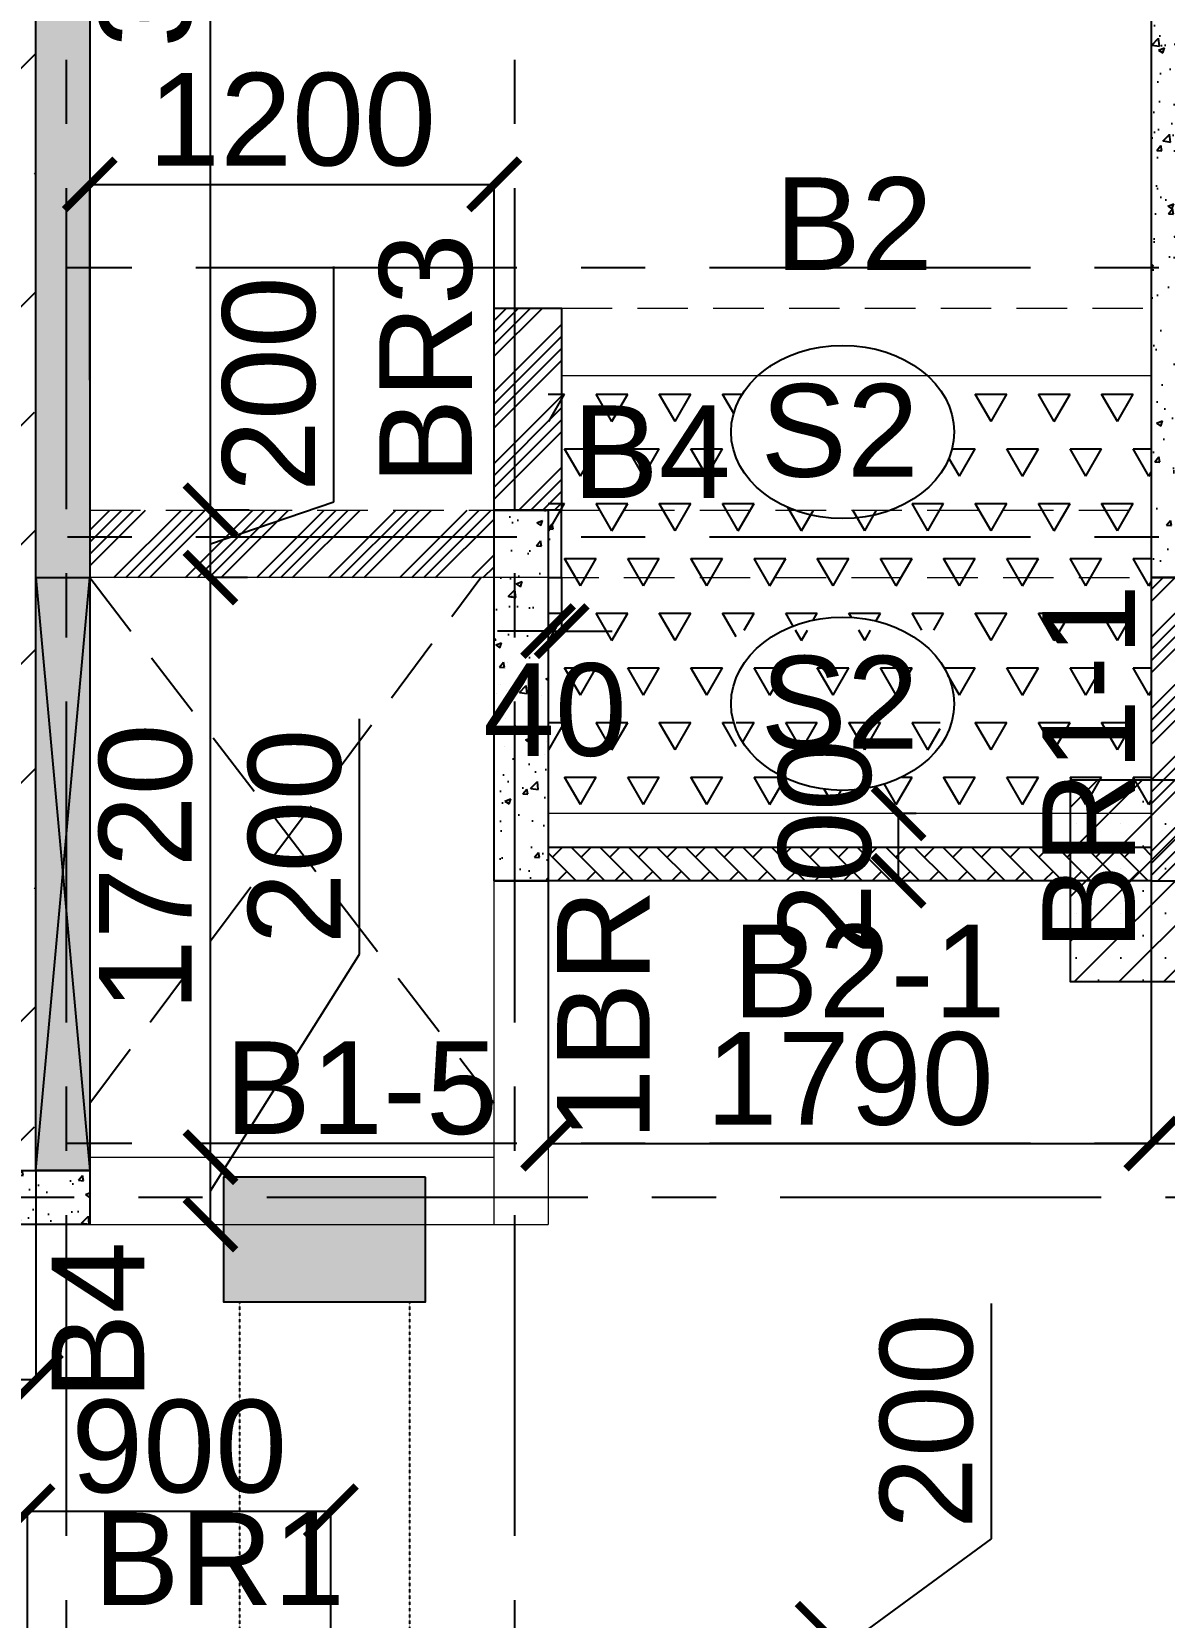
# Model space of a CAD drawing. Header units: inches. Extents: x 278200 to 407749, y -182622 to -96622.
# Drawn here: x 295438 to 298799, y -118751 to -114045 of the extents above; entities that cross this region are included whole.
import ezdxf

# ---------------------------------------------------------------- set-up
doc = ezdxf.new("R2010")
doc.units = ezdxf.units.IN
doc.header["$MEASUREMENT"] = 0
for name, pattern in [('CENTER', [50.8, 31.75, -6.35, 6.35, -6.35]), ('DASHED2', [9.525, 6.35, -3.175]), ('Hidden', [3, 2, -1])]:
    doc.linetypes.add(name, pattern=pattern)
for name, color, linetype in [('1', 8, 'Continuous'), ('160 R.C. WALL HAT', 8, 'Continuous'), ('160 R.C.WALL', 6, 'Continuous'), ('AR-Column', 40, 'Continuous'), ('AR-Hidden', 251, 'DASHED2'), ('BAL. PARAPET WALL', 4, 'Continuous'), ('BEAM TEXT', 4, 'Continuous'), ('DIM', 251, 'Continuous'), ('DOP IN SHEAR WALL', 5, 'Continuous'), ('GRID', 8, 'CENTER'), ('NON S.WALL HATCH', 8, 'Continuous'), ('NON STRUC R.C.WALL', 6, 'Continuous'), ('NON.STRUC.R.C.WALLS', 1, 'Continuous'), ('PARAPET WALL', 4, 'Continuous'), ('SECOND FLOOR BEAM', 6, 'Continuous'), ('SUNKEN', 8, 'Continuous')]:
    doc.layers.add(name, color=color, linetype=linetype)
for name, color, linetype, lineweight in [('BEAMS', 3, 'Continuous', 0), ('SLAB CIR', 1, 'Continuous', 25), ('SLAB TXT', 3, 'Continuous', 0)]:
    doc.layers.add(name, color=color, linetype=linetype, lineweight=lineweight)
doc.styles.add('T200', font='sanss___.ttf', dxfattribs={"height": 275})
doc.styles.add('T300', font='sanss___.ttf', dxfattribs={"height": 350})
doc.dimstyles.new('T 200', dxfattribs={"dimtxt": 275, "dimasz": 150, "dimexe": 1, "dimexo": 0, "dimgap": 50, "dimtad": 1, "dimdec": 0, "dimrnd": 5, "dimdsep": 46, "dimtxsty": 'T200', "dimblk": 'ARCHTICK', "dimcen": 2.5, "dimdle": 1, "dimclrd": 5, "dimclre": 253, "dimclrt": 1, "dimadec": 0, "dimazin": 0, "dimtfac": 1, "dimtdec": 0, "dimtmove": 2, "dimatfit": 3, "dimfxl": 0, "dimarcsym": 0})
pattern_1 = [(50, (2474579.82, 118330.9), (179.315046, -15.688034), [18.75, -206.25]), (355, (2474579.82, 118330.9), (-34.687833, 188.048033), [15, -165]), (100.4514445, (2474594.76, 118329.6), (144.627212, 172.359998), [15.935048, -175.285528]), (46.1842, (2474579.82, 118380.9), (266.810333, -41.37982), [28.125, -309.375]), (96.635635, (2474602.05, 118377.46), (233.665486, 243.52965), [23.902586, -262.92844]), (351.184164, (2474579.82, 118380.9), (233.665486, 243.52965), [22.5, -247.5]), (21, (2474604.82, 118368.4), (149.226763, -100.654723), [18.75, -206.25]), (326, (2474604.82, 118368.4), (60.828833, 181.287511), [15, -165]), (71.451445, (2474617.25, 118360.02), (210.055594, 80.632788), [15.935047, -175.285528]), (37.5, (2474579.816, 118330.906), (3.0399638, 83.2234635), [0, -163, 0, -167.5, 0, -165.625]), (7.5, (2474579.82, 118330.91), (65.7673844, 98.602928), [0, -95.5, 0, -159.25, 0, -63.125]), (327.5, (2474524.066, 118330.906), (133.455609, -5.638718), [0, -62.5, 0, -195, 0, -258.75]), (317.5, (2474499.07, 118330.91), (145.7965423, 25.0262456), [0, -81.25, 0, -129.5, 0, -183.75])]
pattern_2 = [(45, (-131825.64, 75915.45), (-66.29126, 66.29126), []), (45, (-131759.35, 75915.45), (-66.29126, 66.29126), [0, -93.75])]

# ---------------------------------------------------------------- blocks, each defined once
blk = doc.blocks.new('_ARCHTICK')
at = {"color": 0, "linetype": 'ByBlock', "const_width": 0.15}
blk.add_lwpolyline([(-0.5, -0.5), (0.5, 0.5)], dxfattribs=at)
blk = doc.blocks.new('*D42')
at = {"layer": 'Defpoints', "color": 0}
for p in [(293550.9, -117424.9, 14.7), (295450.7, -117424.9, 14.7), (295450.7, -118045)]:
    blk.add_point(p, dxfattribs=at)
at = {"layer": 'DIM', "color": 253, "lineweight": -2}
for p, q in [((293550.9, -117424.9), (293550.9, -118046)), ((295450.7, -117424.9), (295450.7, -118046))]:
    blk.add_line(p, q, dxfattribs=at)
at = {"layer": 'DIM', "color": 5, "lineweight": -2}
blk.add_line((293549.9, -118045), (295451.7, -118045), dxfattribs=at)
at = {"layer": 'DIM', "color": 5, "lineweight": -2, "xscale": 150, "yscale": 150, "zscale": 150, "rotation": 180}
blk.add_blockref('_ARCHTICK', (293550.9, -118045), dxfattribs=at)
at = {"layer": 'DIM', "color": 5, "lineweight": -2, "xscale": 150, "yscale": 150, "zscale": 150}
blk.add_blockref('_ARCHTICK', (295450.7, -118045), dxfattribs=at)
at = {"layer": 'DIM', "color": 1, "insert": (294670.8, -117853.4), "char_height": 275, "attachment_point": 5, "style": 'T200'}
blk.add_mtext('1900', dxfattribs=at)
blk = doc.blocks.new('*D158')
at = {"layer": 'Defpoints', "color": 0}
for p in [(296325.7, -118784.9, 14.7), (297785.2, -118784.9), (296325.7, -118984.9, 14.7)]:
    blk.add_point(p, dxfattribs=at)
at = {"layer": 'DIM', "color": 5, "lineweight": -2}
for p, q in [((298286.1, -118517.9), (298286.1, -117819.6)), ((297785.2, -118884.9), (298286.1, -118517.9)), ((297785.2, -118985.9), (297785.2, -118783.9))]:
    blk.add_line(p, q, dxfattribs=at)
at = {"layer": 'DIM', "color": 253, "lineweight": -2}
for p, q in [((296325.7, -118784.9), (297786.2, -118784.9)), ((296325.7, -118984.9), (297786.2, -118984.9))]:
    blk.add_line(p, q, dxfattribs=at)
at = {"layer": 'DIM', "color": 5, "lineweight": -2, "xscale": 150, "yscale": 150, "zscale": 150}
for p, rotation in [((297785.2, -118784.9), 90), ((297785.2, -118984.9), 270)]:
    blk.add_blockref('_ARCHTICK', p, dxfattribs=dict(at, rotation=rotation))
at = {"layer": 'DIM', "color": 1, "insert": (298094.5, -118168.7), "char_height": 275, "attachment_point": 5, "rotation": 90, "style": 'T200'}
blk.add_mtext('200', dxfattribs=at)
blk = doc.blocks.new('*D159')
at = {"layer": 'Defpoints', "color": 0}
for p in [(296325.7, -118436.2), (295425.7, -118784.9, 14.7), (296325.7, -118784.9, 14.7)]:
    blk.add_point(p, dxfattribs=at)
at = {"layer": 'DIM', "color": 5, "lineweight": -2}
blk.add_line((295424.7, -118436.2), (296326.7, -118436.2), dxfattribs=at)
at = {"layer": 'DIM', "color": 253, "lineweight": -2}
for p, q in [((295425.7, -118784.9), (295425.7, -118435.2)), ((296325.7, -118784.9), (296325.7, -118435.2))]:
    blk.add_line(p, q, dxfattribs=at)
at = {"layer": 'DIM', "color": 5, "lineweight": -2, "xscale": 150, "yscale": 150, "zscale": 150, "rotation": 180}
blk.add_blockref('_ARCHTICK', (295425.7, -118436.2), dxfattribs=at)
at = {"layer": 'DIM', "color": 5, "lineweight": -2, "xscale": 150, "yscale": 150, "zscale": 150}
blk.add_blockref('_ARCHTICK', (296325.7, -118436.2), dxfattribs=at)
at = {"layer": 'DIM', "color": 1, "insert": (295875.7, -118244.5), "char_height": 275, "attachment_point": 5, "style": 'T200'}
blk.add_mtext('900', dxfattribs=at)
blk = doc.blocks.new('*D249')
at = {"layer": 'Defpoints', "color": 0}
for p in [(295968.6, -117384.9, 14.7), (295968.6, -117384.9), (295968.6, -117584.9, 14.7)]:
    blk.add_point(p, dxfattribs=at)
at = {"layer": 'DIM', "color": 5, "lineweight": -2}
for p, q in [((296411.2, -116782.3), (296411.2, -116084)), ((295968.6, -117484.9), (296411.2, -116782.3)), ((295968.6, -117585.9), (295968.6, -117383.9))]:
    blk.add_line(p, q, dxfattribs=at)
at = {"layer": 'DIM', "color": 253, "lineweight": -2}
for p, q in [((295968.6, -117384.9), (295969.6, -117384.9)), ((295968.6, -117584.9), (295969.6, -117584.9))]:
    blk.add_line(p, q, dxfattribs=at)
at = {"layer": 'DIM', "color": 5, "lineweight": -2, "xscale": 150, "yscale": 150, "zscale": 150}
for p, rotation in [((295968.6, -117384.9), 90), ((295968.6, -117584.9), 270)]:
    blk.add_blockref('_ARCHTICK', p, dxfattribs=dict(at, rotation=rotation))
at = {"layer": 'DIM', "color": 1, "insert": (296219.6, -116433.2), "char_height": 275, "attachment_point": 5, "rotation": 90, "style": 'T200'}
blk.add_mtext('200', dxfattribs=at)
blk = doc.blocks.new('*D250')
at = {"layer": 'Defpoints', "color": 0}
for p in [(295968.6, -115664.9), (296078.7, -115664.9, 14.7), (295960.3, -117384.9, 14.7)]:
    blk.add_point(p, dxfattribs=at)
at = {"layer": 'DIM', "color": 253, "lineweight": -2}
for p, q in [((296078.7, -115664.9), (295967.6, -115664.9)), ((295960.3, -117384.9), (295969.6, -117384.9))]:
    blk.add_line(p, q, dxfattribs=at)
at = {"layer": 'DIM', "color": 5, "lineweight": -2}
blk.add_line((295968.6, -117385.9), (295968.6, -115663.9), dxfattribs=at)
at = {"layer": 'DIM', "color": 5, "lineweight": -2, "xscale": 150, "yscale": 150, "zscale": 150}
for p, rotation in [((295968.6, -115664.9), 90), ((295968.6, -117384.9), 270)]:
    blk.add_blockref('_ARCHTICK', p, dxfattribs=dict(at, rotation=rotation))
at = {"layer": 'DIM', "color": 1, "insert": (295776.9, -116524.9), "char_height": 275, "attachment_point": 5, "rotation": 90, "style": 'T200'}
blk.add_mtext('1720', dxfattribs=at)
blk = doc.blocks.new('*D251')
at = {"layer": 'Defpoints', "color": 0}
for p in [(295968.6, -115464.9), (296083.5, -115464.9, 14.7), (296078.7, -115664.9, 14.7)]:
    blk.add_point(p, dxfattribs=at)
at = {"layer": 'DIM', "color": 5, "lineweight": -2}
for p, q in [((296334.6, -115439.7), (296334.6, -114741.5)), ((295968.6, -115564.9), (296334.6, -115439.7)), ((295968.6, -115665.9), (295968.6, -115463.9))]:
    blk.add_line(p, q, dxfattribs=at)
at = {"layer": 'DIM', "color": 253, "lineweight": -2}
for p, q in [((296083.5, -115464.9), (295967.6, -115464.9)), ((296078.7, -115664.9), (295967.6, -115664.9))]:
    blk.add_line(p, q, dxfattribs=at)
at = {"layer": 'DIM', "color": 5, "lineweight": -2, "xscale": 150, "yscale": 150, "zscale": 150}
for p, rotation in [((295968.6, -115464.9), 90), ((295968.6, -115664.9), 270)]:
    blk.add_blockref('_ARCHTICK', p, dxfattribs=dict(at, rotation=rotation))
at = {"layer": 'DIM', "color": 1, "insert": (296143, -115090.6), "char_height": 275, "attachment_point": 5, "rotation": 90, "style": 'T200'}
blk.add_mtext('200', dxfattribs=at)
blk = doc.blocks.new('*D252')
at = {"layer": 'Defpoints', "color": 0}
for p in [(295968.6, -111864.9), (296077.6, -111864.9, 14.7), (296083.5, -115464.9, 14.7)]:
    blk.add_point(p, dxfattribs=at)
at = {"layer": 'DIM', "color": 253, "lineweight": -2}
for p, q in [((296077.6, -111864.9), (295967.6, -111864.9)), ((296083.5, -115464.9), (295967.6, -115464.9))]:
    blk.add_line(p, q, dxfattribs=at)
at = {"layer": 'DIM', "color": 5, "lineweight": -2}
blk.add_line((295968.6, -115465.9), (295968.6, -111863.9), dxfattribs=at)
at = {"layer": 'DIM', "color": 5, "lineweight": -2, "xscale": 150, "yscale": 150, "zscale": 150}
for p, rotation in [((295968.6, -111864.9), 90), ((295968.6, -115464.9), 270)]:
    blk.add_blockref('_ARCHTICK', p, dxfattribs=dict(at, rotation=rotation))
at = {"layer": 'DIM', "color": 1, "insert": (295776.8, -113664.9), "char_height": 275, "attachment_point": 5, "rotation": 90, "style": 'T200'}
blk.add_mtext('3600', dxfattribs=at)
blk = doc.blocks.new('*D253')
at = {"layer": 'Defpoints', "color": 0}
for p in [(296810.7, -114497.8), (296810.7, -114864.9, 14.7), (295610.7, -115079.2, 14.7)]:
    blk.add_point(p, dxfattribs=at)
at = {"layer": 'DIM', "color": 5, "lineweight": -2}
blk.add_line((295609.7, -114497.8), (296811.7, -114497.8), dxfattribs=at)
at = {"layer": 'DIM', "color": 253, "lineweight": -2}
for p, q in [((295610.7, -115079.2), (295610.7, -114496.8)), ((296810.7, -114864.9), (296810.7, -114496.8))]:
    blk.add_line(p, q, dxfattribs=at)
at = {"layer": 'DIM', "color": 5, "lineweight": -2, "xscale": 150, "yscale": 150, "zscale": 150, "rotation": 180}
blk.add_blockref('_ARCHTICK', (295610.7, -114497.8), dxfattribs=at)
at = {"layer": 'DIM', "color": 5, "lineweight": -2, "xscale": 150, "yscale": 150, "zscale": 150}
blk.add_blockref('_ARCHTICK', (296810.7, -114497.8), dxfattribs=at)
at = {"layer": 'DIM', "color": 1, "insert": (296210.7, -114306.1), "char_height": 275, "attachment_point": 5, "style": 'T200'}
blk.add_mtext('1200', dxfattribs=at)
blk = doc.blocks.new('*D263')
at = {"layer": 'Defpoints', "color": 0}
for p in [(296970.7, -116564.9, 14.7), (298760.7, -116564.9, 14.7), (298760.7, -117344.9)]:
    blk.add_point(p, dxfattribs=at)
at = {"layer": 'DIM', "color": 253, "lineweight": -2}
for p, q in [((296970.7, -116564.9), (296970.7, -117345.9)), ((298760.7, -116564.9), (298760.7, -117345.9))]:
    blk.add_line(p, q, dxfattribs=at)
at = {"layer": 'DIM', "color": 5, "lineweight": -2}
blk.add_line((296969.7, -117344.9), (298761.7, -117344.9), dxfattribs=at)
at = {"layer": 'DIM', "color": 5, "lineweight": -2, "xscale": 150, "yscale": 150, "zscale": 150, "rotation": 180}
blk.add_blockref('_ARCHTICK', (296970.7, -117344.9), dxfattribs=at)
at = {"layer": 'DIM', "color": 5, "lineweight": -2, "xscale": 150, "yscale": 150, "zscale": 150}
blk.add_blockref('_ARCHTICK', (298760.7, -117344.9), dxfattribs=at)
at = {"layer": 'DIM', "color": 1, "insert": (297865.7, -117153.3), "char_height": 275, "attachment_point": 5, "style": 'T200'}
blk.add_mtext('1790', dxfattribs=at)
blk = doc.blocks.new('*D264')
at = {"layer": 'Defpoints', "color": 0}
for p in [(298760.7, -116564.9, 14.7), (298920.7, -116564.9, 14.7), (298920.7, -117344.9)]:
    blk.add_point(p, dxfattribs=at)
at = {"layer": 'DIM', "color": 253, "lineweight": -2}
for p, q in [((298760.7, -116564.9), (298760.7, -117345.9)), ((298920.7, -116564.9), (298920.7, -117345.9))]:
    blk.add_line(p, q, dxfattribs=at)
at = {"layer": 'DIM', "color": 5, "lineweight": -2}
for p, q in [((298759.7, -117344.9), (298921.7, -117344.9)), ((298840.7, -117344.9), (299289, -117846.4)), ((299289, -117846.4), (299961.3, -117846.4))]:
    blk.add_line(p, q, dxfattribs=at)
at = {"layer": 'DIM', "color": 5, "lineweight": -2, "xscale": 150, "yscale": 150, "zscale": 150, "rotation": 180}
blk.add_blockref('_ARCHTICK', (298760.7, -117344.9), dxfattribs=at)
at = {"layer": 'DIM', "color": 5, "lineweight": -2, "xscale": 150, "yscale": 150, "zscale": 150}
blk.add_blockref('_ARCHTICK', (298920.7, -117344.9), dxfattribs=at)
at = {"layer": 'DIM', "color": 1, "insert": (299625.1, -117654.6), "char_height": 275, "attachment_point": 5, "style": 'T200'}
blk.add_mtext('160', dxfattribs=at)
blk = doc.blocks.new('*D277')
at = {"layer": 'Defpoints', "color": 0}
for p in [(298010.7, -116364.9), (298062.5, -116364.9, 14.7), (298062.5, -116564.9, 14.7)]:
    blk.add_point(p, dxfattribs=at)
at = {"layer": 'DIM', "color": 253, "lineweight": -2}
for p, q in [((298062.5, -116364.9), (298009.7, -116364.9)), ((298062.5, -116564.9), (298009.7, -116564.9))]:
    blk.add_line(p, q, dxfattribs=at)
at = {"layer": 'DIM', "color": 5, "lineweight": -2}
blk.add_line((298010.7, -116565.9), (298010.7, -116363.9), dxfattribs=at)
at = {"layer": 'DIM', "color": 5, "lineweight": -2, "xscale": 150, "yscale": 150, "zscale": 150}
for p, rotation in [((298010.7, -116364.9), 90), ((298010.7, -116564.9), 270)]:
    blk.add_blockref('_ARCHTICK', p, dxfattribs=dict(at, rotation=rotation))
at = {"layer": 'DIM', "color": 1, "insert": (297793, -116464.9), "char_height": 275, "attachment_point": 5, "rotation": 90, "style": 'T200'}
blk.add_mtext('200', dxfattribs=at)
blk = doc.blocks.new('A$C02A55DAE')
at = {"layer": 'NON S.WALL HATCH'}
h = blk.add_hatch(dxfattribs=at)
h.set_pattern_fill('SACNCR', color=256, scale=1000)
h.set_pattern_definition(pattern_2)
h.paths.add_polyline_path([(13860, -10920), (13260, -10920), (13260, -10320), (13860, -10320)])
h = blk.add_hatch(dxfattribs=at)
h.set_pattern_fill('SACNCR', color=256, scale=1000)
h.set_pattern_definition(pattern_2)
h.paths.add_polyline_path([(11346.3, -21790), (10746.3, -21790), (10746.3, -21190), (11346.3, -21190)])
h.paths.add_polyline_path([(11346.3, -18480), (10746.3, -18480), (10746.3, -17880), (11346.3, -17880)])
h.paths.add_polyline_path([(11346.3, -15170), (10746.3, -15170), (10746.3, -14570), (11346.3, -14570)])
h.paths.add_polyline_path([(11346.3, -11500), (10746.3, -11500), (10746.3, -11870), (11346.3, -11870)])
at = {"layer": 'AR-Column', "color": 4, "elevation": -29.5}
for points in [[(13860, -10920), (13260, -10920), (13260, -10320), (13860, -10320)], [(11346.3, -11500), (10746.3, -11500), (10746.3, -11870), (11346.3, -11870)]]:
    blk.add_lwpolyline(points, close=True, dxfattribs=at)
at = {"layer": 'AR-Hidden', "ltscale": 0.009}
for p, q in [((10793.7, -11870, -29.5), (10793.7, -14640, -29.5)), ((11298.8, -11870, -29.5), (11298.8, -14640, -29.5))]:
    blk.add_line(p, q, dxfattribs=at)
blk = doc.blocks.new('*D845')
at = {"layer": 'Defpoints', "color": 0}
for p in [(296970.7, -115664.9, 14.7), (297010.7, -115664.9, 14.7), (297010.7, -115823.7)]:
    blk.add_point(p, dxfattribs=at)
at = {"layer": 'DIM', "color": 253, "lineweight": -2}
for p, q in [((296970.7, -115664.9), (296970.7, -115824.7)), ((297010.7, -115664.9), (297010.7, -115824.7))]:
    blk.add_line(p, q, dxfattribs=at)
at = {"layer": 'DIM', "color": 5, "lineweight": -2}
for p, q in [((296970.7, -115823.7), (296820.7, -115823.7)), ((296970.7, -115823.7), (297010.7, -115823.7)), ((297010.7, -115823.7), (297160.7, -115823.7))]:
    blk.add_line(p, q, dxfattribs=at)
at = {"layer": 'DIM', "color": 5, "lineweight": -2, "xscale": 150, "yscale": 150, "zscale": 150}
blk.add_blockref('_ARCHTICK', (296970.7, -115823.7), dxfattribs=at)
at = {"layer": 'DIM', "color": 5, "lineweight": -2, "xscale": 150, "yscale": 150, "zscale": 150, "rotation": 180}
blk.add_blockref('_ARCHTICK', (297010.7, -115823.7), dxfattribs=at)
at = {"layer": 'DIM', "color": 1, "insert": (296990.7, -116058.4), "char_height": 275, "attachment_point": 5, "style": 'T200'}
blk.add_mtext('40', dxfattribs=at)

msp = doc.modelspace()

# ---------------------------------------------------------------- hatches: boundary and pattern name
at = {"layer": '160 R.C. WALL HAT'}
h = msp.add_hatch(dxfattribs=at)
h.set_pattern_fill('AR-CONC', color=256, scale=25)
h.set_pattern_definition(pattern_1)
h.paths.add_polyline_path([(295610.7, -111704.9), (295450.7, -111704.9), (295450.7, -117424.9), (295610.7, -117424.9)])
h = msp.add_hatch(dxfattribs=at)
h.set_pattern_fill('AR-CONC', color=256, scale=25)
h.set_pattern_definition([(50, (2477889.82, 119190.9), (179.315046, -15.688034), [18.75, -206.25]), (355, (2477889.82, 119190.9), (-34.687833, 188.048033), [15, -165]), (100.4514445, (2477904.76, 119189.6), (144.627212, 172.359998), [15.935048, -175.285528]), (46.1842, (2477889.82, 119240.9), (266.810333, -41.37982), [28.125, -309.375]), (96.635635, (2477912.05, 119237.46), (233.665486, 243.52965), [23.902586, -262.92844]), (351.184164, (2477889.82, 119240.9), (233.665486, 243.52965), [22.5, -247.5]), (21, (2477914.82, 119228.4), (149.226763, -100.654723), [18.75, -206.25]), (326, (2477914.82, 119228.4), (60.828833, 181.287511), [15, -165]), (71.451445, (2477927.25, 119220.02), (210.055594, 80.632788), [15.935047, -175.285528]), (37.5, (2477889.816, 119190.906), (3.0399638, 83.2234635), [0, -163, 0, -167.5, 0, -165.625]), (7.5, (2477889.82, 119190.91), (65.7673844, 98.602928), [0, -95.5, 0, -159.25, 0, -63.125]), (327.5, (2477834.066, 119190.906), (133.455609, -5.638718), [0, -62.5, 0, -195, 0, -258.75]), (317.5, (2477809.07, 119190.91), (145.7965423, 25.0262456), [0, -81.25, 0, -129.5, 0, -183.75])])
h.paths.add_polyline_path([(298760.7, -115664.9), (298920.7, -115664.9), (298920.7, -111704.9), (298760.7, -111704.9)])
h = msp.add_hatch(dxfattribs=at)
h.set_pattern_fill('AR-CONC', color=256, scale=25)
h.set_pattern_definition(pattern_1)
h.paths.add_polyline_path([(296970.7, -115464.9), (296810.7, -115464.9), (296810.7, -116564.9), (296970.7, -116564.9)])
h = msp.add_hatch(dxfattribs=at)
h.set_pattern_fill('AR-CONC', color=256, scale=25)
h.set_pattern_definition([(50, (280098.29, 13245.27), (179.31505, -15.68803), [18.75, -206.25]), (355, (280098.3, 13245.27), (-34.68783, 188.04803), [15, -165]), (100.45144, (280113.23, 13243.96), (144.62721, 172.36), [15.93505, -175.28553]), (46.1842, (280098.3, 13295.27), (266.81033, -41.37982), [28.125, -309.375]), (96.63564, (280120.53, 13291.82), (233.6655, 243.52965), [23.9026, -262.92844]), (351.18416, (280098.3, 13295.27), (233.6655, 243.52965), [22.5, -247.5]), (21, (280123.29, 13282.77), (149.22676, -100.65472), [18.75, -206.25]), (326, (280123.3, 13282.77), (60.82883, 181.2875), [15, -165]), (71.45144, (280135.73, 13274.38), (210.0556, 80.63279), [15.93505, -175.28553]), (37.5, (280098.29, 13245.27), (3.039964, 83.223463), [0, -163, 0, -167.5, 0, -165.625]), (7.5, (280098.29, 13245.27), (65.767384, 98.60293), [0, -95.5, 0, -159.25, 0, -63.125]), (327.5, (280042.54, 13245.27), (133.45561, -5.638718), [0, -62.5, 0, -195, 0, -258.75]), (317.5, (280017.54, 13245.27), (145.79654, 25.02625), [0, -81.25, 0, -129.5, 0, -183.75])])
h.paths.add_polyline_path([(296970.7, -115664.9), (297010.7, -115664.9), (297010.7, -115464.9), (296970.7, -115464.9)])
h = msp.add_hatch(dxfattribs=at)
h.set_pattern_fill('AR-CONC', color=256, scale=25)
h.set_pattern_definition([(50, (2476784, 118170.9), (179.315046, -15.688034), [18.75, -206.25]), (355, (2476784, 118170.9), (-34.687833, 188.048033), [15, -165]), (100.4514445, (2476798.94, 118169.6), (144.627212, 172.359998), [15.935048, -175.285528]), (46.1842, (2476784, 118220.9), (266.810333, -41.37982), [28.125, -309.375]), (96.635635, (2476806.24, 118217.46), (233.665486, 243.52965), [23.902586, -262.92844]), (351.184164, (2476784, 118220.9), (233.665486, 243.52965), [22.5, -247.5]), (21, (2476809, 118208.4), (149.226763, -100.654723), [18.75, -206.25]), (326, (2476809, 118208.4), (60.828833, 181.287511), [15, -165]), (71.451445, (2476821.44, 118200.02), (210.055594, 80.632788), [15.935047, -175.285528]), (37.5, (2476784, 118170.906), (3.0399638, 83.2234635), [0, -163, 0, -167.5, 0, -165.625]), (7.5, (2476784, 118170.91), (65.7673844, 98.602928), [0, -95.5, 0, -159.25, 0, -63.125]), (327.5, (2476728.25, 118170.906), (133.455609, -5.638718), [0, -62.5, 0, -195, 0, -258.75]), (317.5, (2476703.25, 118170.91), (145.7965423, 25.0262456), [0, -81.25, 0, -129.5, 0, -183.75])])
h.paths.add_polyline_path([(291465.7, -117584.9), (291465.7, -117424.9), (295610.7, -117424.9), (295610.7, -117584.9)])
at = {"layer": 'BAL. PARAPET WALL'}
h = msp.add_hatch(dxfattribs=at)
h.set_pattern_fill('AR-HBONE', color=256, scale=15, angle=90, style=0)
h.set_pattern_definition([(135, (280098.29, 13245.27), (-84.852814, 1e-14), [180, -60]), (225, (280055.866, 13287.696), (-84.852814, 1e-14), [180, -60])])
h.paths.add_polyline_path([(296970.7, -116464.9), (298760.7, -116464.9), (298760.7, -116564.9), (296970.7, -116564.9)])
at = {"layer": 'NON STRUC R.C.WALL'}
h = msp.add_hatch(dxfattribs=at)
h.set_pattern_fill('ANSI34', color=1, scale=200)
h.set_pattern_definition([(45, (2626398.34, -227165.94), (-106.066017, 106.066017), []), (45, (2626433.7, -227165.94), (-106.066017, 106.066017), []), (45, (2626469.05, -227165.94), (-106.066017, 106.066017), []), (45, (2626504.41, -227165.94), (-106.066017, 106.066017), [])])
h.paths.add_polyline_path([(296810.7, -114864.9), (297010.7, -114864.9), (297010.7, -115464.9), (296810.7, -115464.9)])
h = msp.add_hatch(dxfattribs=at)
h.set_pattern_fill('ANSI34', color=1, scale=200)
h.set_pattern_definition([(45, (2464819.82, 129010.9), (-106.066017, 106.066017), []), (45, (2464855.17, 129010.9), (-106.066017, 106.066017), []), (45, (2464890.53, 129010.9), (-106.066017, 106.066017), []), (45, (2464925.88, 129010.9), (-106.066017, 106.066017), [])])
h.paths.add_polyline_path([(295610.7, -115464.9), (296810.7, -115464.9), (296810.7, -115664.9), (295610.7, -115664.9)])
h = msp.add_hatch(dxfattribs=at)
h.set_pattern_fill('ANSI34', color=1, scale=200)
h.set_pattern_definition([(45, (2626358.34, -227125.94), (-106.066017, 106.066017), []), (45, (2626393.7, -227125.94), (-106.066017, 106.066017), []), (45, (2626429.05, -227125.94), (-106.066017, 106.066017), []), (45, (2626464.41, -227125.94), (-106.066017, 106.066017), [])])
h.paths.add_polyline_path([(298920.7, -115664.9), (298760.7, -115664.9), (298760.7, -116564.9), (298920.7, -116564.9)])
at = {"layer": 'SUNKEN'}
h = msp.add_hatch(dxfattribs=at)
h.set_pattern_fill('ANSI33', color=256, scale=2000)
h.set_pattern_definition([(45, (2645780.65, -256330.56), (-353.55339, 353.55339), []), (45, (2646134.2, -256330.56), (-353.55339, 353.55339), [250, -125])])
h.paths.add_polyline_path([(291625.7, -117424.9), (295450.7, -117424.9), (295450.7, -111864.9), (291625.7, -111864.9)])
h = msp.add_hatch(dxfattribs=at)
h.set_pattern_fill('TRIANG', color=256, scale=500)
h.set_pattern_definition([(60, (2581941.19, -332303.54), (-93.75, 162.379763), [93.75, -93.75]), (120, (2581941.19, -332303.54), (-187.5, 1e-07), [93.75, -93.75]), (0, (2581894.31, -332222.35), (93.75, 162.379763), [93.75, -93.75])])
h.paths.add_polyline_path([(298760.7, -116364.9), (296970.7, -116364.9), (296970.7, -115664.9), (298760.7, -115664.9)])
edge = h.paths.add_edge_path(flags=16)
edge.add_ellipse((297844.6, -116039.2), major_axis=(331, 0), ratio=0.77685, start_angle=0, end_angle=360)
h.paths.add_polyline_path([(298760.7, -115664.9), (296970.7, -115664.9), (296970.7, -115464.9), (298760.7, -115464.9)])
h.paths.add_polyline_path([(298134.3, -115821.1), (298134.3, -116252.3), (297529.2, -116252.3), (297529.2, -115821.1)], flags=16)
edge = h.paths.add_edge_path()
edge.add_line((298002.5, -115458.6), (298013.9, -115453.5))
edge.add_line((298013.9, -115453.5), (298025.1, -115448.1))
edge.add_line((298025.1, -115448.1), (298036, -115442.4))
edge.add_line((298036, -115442.4), (298046.6, -115436.3))
edge.add_line((298046.6, -115436.3), (298056.8, -115429.9))
edge.add_line((298056.8, -115429.9), (298066.8, -115423.2))
edge.add_line((298066.8, -115423.2), (298076.3, -115416.2))
edge.add_line((298076.3, -115416.2), (298085.6, -115408.9))
edge.add_line((298085.6, -115408.9), (298094.4, -115401.3))
edge.add_line((298094.4, -115401.3), (298102.8, -115393.5))
edge.add_line((298102.8, -115393.5), (298110.9, -115385.4))
edge.add_line((298110.9, -115385.4), (298118.5, -115377))
edge.add_line((298118.5, -115377), (298125.6, -115368.4))
edge.add_line((298125.6, -115368.4), (298132.4, -115359.7))
edge.add_line((298132.4, -115359.7), (298138.7, -115350.7))
edge.add_line((298138.7, -115350.7), (298144.5, -115341.5))
edge.add_line((298144.5, -115341.5), (298149.8, -115332.2))
edge.add_line((298149.8, -115332.2), (298154.7, -115322.6))
edge.add_line((298154.7, -115322.6), (298159, -115313))
edge.add_line((298159, -115313), (298162.9, -115303.2))
edge.add_line((298162.9, -115303.2), (298166.3, -115293.3))
edge.add_line((298166.3, -115293.3), (298169.1, -115283.4))
edge.add_line((298169.1, -115283.4), (298171.5, -115273.3))
edge.add_line((298171.5, -115273.3), (298173.3, -115263.2))
edge.add_line((298173.3, -115263.2), (298174.6, -115253))
edge.add_line((298174.6, -115253), (298175.4, -115242.8))
edge.add_line((298175.4, -115242.8), (298175.6, -115232.6))
edge.add_line((298175.6, -115232.6), (298175.4, -115222.3))
edge.add_line((298175.4, -115222.3), (298174.6, -115212.1))
edge.add_line((298174.6, -115212.1), (298173.3, -115202))
edge.add_line((298173.3, -115202), (298171.5, -115191.8))
edge.add_line((298171.5, -115191.8), (298169.1, -115181.8))
edge.add_line((298169.1, -115181.8), (298166.3, -115171.8))
edge.add_line((298166.3, -115171.8), (298162.9, -115161.9))
edge.add_line((298162.9, -115161.9), (298159, -115152.1))
edge.add_line((298159, -115152.1), (298154.7, -115142.5))
edge.add_line((298154.7, -115142.5), (298149.8, -115133))
edge.add_line((298149.8, -115133), (298144.5, -115123.6))
edge.add_line((298144.5, -115123.6), (298138.7, -115114.5))
edge.add_line((298138.7, -115114.5), (298132.4, -115105.5))
edge.add_line((298132.4, -115105.5), (298125.6, -115096.7))
edge.add_line((298125.6, -115096.7), (298118.5, -115088.1))
edge.add_line((298118.5, -115088.1), (298110.9, -115079.8))
edge.add_line((298110.9, -115079.8), (298102.8, -115071.7))
edge.add_line((298102.8, -115071.7), (298094.4, -115063.8))
edge.add_line((298094.4, -115063.8), (298085.6, -115056.2))
edge.add_line((298085.6, -115056.2), (298076.3, -115048.9))
edge.add_line((298076.3, -115048.9), (298066.8, -115041.9))
edge.add_line((298066.8, -115041.9), (298056.8, -115035.2))
edge.add_line((298056.8, -115035.2), (298046.6, -115028.8))
edge.add_line((298046.6, -115028.8), (298039.8, -115024.9))
edge.add_line((298039.8, -115064.9), (298760.7, -115064.9))
edge.add_line((298760.7, -115064.9), (298760.7, -115464.9))
edge.add_line((298760.7, -115464.9), (297986.3, -115464.9))
edge.add_line((297986.3, -115464.9), (297990.8, -115463.3))
edge.add_line((297990.8, -115463.3), (298002.5, -115458.6))
edge = h.paths.add_edge_path()
edge.add_line((297698.5, -115463.3), (297703, -115464.9))
edge.add_line((297703, -115464.9), (296970.7, -115464.9))
edge.add_line((296970.7, -115464.9), (296970.7, -115024.9))
edge.add_line((296970.7, -115064.9), (297649.5, -115064.9))
edge.add_line((297649.5, -115064.9), (297642.7, -115028.8))
edge.add_line((297642.7, -115028.8), (297632.4, -115035.2))
edge.add_line((297632.4, -115035.2), (297622.5, -115041.9))
edge.add_line((297622.5, -115041.9), (297612.9, -115048.9))
edge.add_line((297612.9, -115048.9), (297603.7, -115056.2))
edge.add_line((297603.7, -115056.2), (297594.9, -115063.8))
edge.add_line((297594.9, -115063.8), (297586.4, -115071.7))
edge.add_line((297586.4, -115071.7), (297578.4, -115079.8))
edge.add_line((297578.4, -115079.8), (297570.8, -115088.1))
edge.add_line((297570.8, -115088.1), (297563.6, -115096.7))
edge.add_line((297563.6, -115096.7), (297556.9, -115105.5))
edge.add_line((297556.9, -115105.5), (297550.6, -115114.5))
edge.add_line((297550.6, -115114.5), (297544.8, -115123.6))
edge.add_line((297544.8, -115123.6), (297539.5, -115133))
edge.add_line((297539.5, -115133), (297534.6, -115142.5))
edge.add_line((297534.6, -115142.5), (297530.2, -115152.1))
edge.add_line((297530.2, -115152.1), (297526.4, -115161.9))
edge.add_line((297526.4, -115161.9), (297523, -115171.8))
edge.add_line((297523, -115171.8), (297520.2, -115181.8))
edge.add_line((297520.2, -115181.8), (297517.8, -115191.8))
edge.add_line((297517.8, -115191.8), (297516, -115202))
edge.add_line((297516, -115202), (297514.7, -115212.1))
edge.add_line((297514.7, -115212.1), (297513.9, -115222.3))
edge.add_line((297513.9, -115222.3), (297513.6, -115232.6))
edge.add_line((297513.6, -115232.6), (297513.9, -115242.8))
edge.add_line((297513.9, -115242.8), (297514.7, -115253))
edge.add_line((297514.7, -115253), (297516, -115263.2))
edge.add_line((297516, -115263.2), (297517.8, -115273.3))
edge.add_line((297517.8, -115273.3), (297520.2, -115283.4))
edge.add_line((297520.2, -115283.4), (297523, -115293.3))
edge.add_line((297523, -115293.3), (297526.4, -115303.2))
edge.add_line((297526.4, -115303.2), (297530.2, -115313))
edge.add_line((297530.2, -115313), (297534.6, -115322.6))
edge.add_line((297534.6, -115322.6), (297539.5, -115332.2))
edge.add_line((297539.5, -115332.2), (297544.8, -115341.5))
edge.add_line((297544.8, -115341.5), (297550.6, -115350.7))
edge.add_line((297550.6, -115350.7), (297556.9, -115359.7))
edge.add_line((297556.9, -115359.7), (297563.6, -115368.4))
edge.add_line((297563.6, -115368.4), (297570.8, -115377))
edge.add_line((297570.8, -115377), (297578.4, -115385.4))
edge.add_line((297578.4, -115385.4), (297586.4, -115393.5))
edge.add_line((297586.4, -115393.5), (297594.9, -115401.3))
edge.add_line((297594.9, -115401.3), (297603.7, -115408.9))
edge.add_line((297603.7, -115408.9), (297612.9, -115416.2))
edge.add_line((297612.9, -115416.2), (297622.5, -115423.2))
edge.add_line((297622.5, -115423.2), (297632.4, -115429.9))
edge.add_line((297632.4, -115429.9), (297642.7, -115436.3))
edge.add_line((297642.7, -115436.3), (297653.3, -115442.4))
edge.add_line((297653.3, -115442.4), (297664.2, -115448.1))
edge.add_line((297664.2, -115448.1), (297675.3, -115453.5))
edge.add_line((297675.3, -115453.5), (297686.8, -115458.6))
edge.add_line((297686.8, -115458.6), (297698.5, -115463.3))

# ---------------------------------------------------------------- linework, layer by layer
at = {"layer": '1', "linetype": 'Hidden', "ltscale": 100}
for p, q in [((295610.7, -117224.9, 14.7), (296770.7, -115664.9, 14.7)), ((295610.7, -115664.9, 14.7), (296810.7, -117224.9, 14.7))]:
    msp.add_line(p, q, dxfattribs=at)
at = {"layer": '160 R.C.WALL'}
msp.add_line((296810.7, -116564.9, 14.7), (296970.7, -116564.9, 14.7), dxfattribs=at)
at = {"layer": '160 R.C.WALL', "elevation": 14.7}
for points in [[(295450.7, -111704.9), (295610.7, -111704.9), (295610.7, -117424.9), (295450.7, -117424.9)], [(298760.7, -115664.9), (298920.7, -115664.9), (298920.7, -111704.9), (298760.7, -111704.9)], [(296810.7, -115464.9), (296970.7, -115464.9), (296970.7, -116564.9), (296810.7, -116564.9)], [(296970.7, -115664.9), (297010.7, -115664.9), (297010.7, -115464.9), (296970.7, -115464.9)], [(291465.7, -117584.9), (291465.7, -117424.9), (295610.7, -117424.9), (295610.7, -117584.9)]]:
    msp.add_lwpolyline(points, close=True, dxfattribs=at)
at = {"layer": 'BAL. PARAPET WALL', "elevation": 14.7}
for points in [[(298760.7, -116464.9), (298760.7, -116564.9), (296850.7, -116564.9)], [(296970.7, -116464.9), (298760.7, -116464.9)]]:
    msp.add_lwpolyline(points, dxfattribs=at)
at = {"layer": 'BEAMS', "color": 4, "linetype": 'Continuous', "ltscale": 0.01}
for p, q in [((296810.7, -114864.9, 14.7), (296810.7, -115464.9, 14.7)), ((297010.7, -114864.9, 14.7), (297010.7, -115464.9, 14.7)), ((297010.7, -115064.9, 14.7), (298760.7, -115064.9, 14.7)), ((296970.7, -115664.9, 14.7), (295610.7, -115664.9, 14.7)), ((298760.7, -116364.9, 14.7), (296970.7, -116364.9, 14.7)), ((296810.7, -117584.9, 14.7), (296810.7, -116564.9, 14.7)), ((298760.7, -116564.9, 14.7), (296810.7, -116564.9, 14.7)), ((296970.7, -116564.9, 14.7), (296970.7, -117584.9, 14.7)), ((295610.7, -117384.9, 14.7), (296810.7, -117384.9, 14.7)), ((295610.7, -117584.9, 14.7), (296970.7, -117584.9, 14.7))]:
    msp.add_line(p, q, dxfattribs=at)
at = {"layer": 'BEAMS', "linetype": 'Hidden', "ltscale": 75}
for p, q in [((297010.7, -114864.9, 14.7), (298760.7, -114864.9, 14.7)), ((295610.7, -115464.9, 14.7), (296970.7, -115464.9, 14.7)), ((296970.7, -115464.9, 14.7), (298760.7, -115464.9, 14.7)), ((296970.7, -115664.9, 14.7), (298760.7, -115664.9, 14.7)), ((291625.7, -116424.9, 14.7), (295450.7, -116424.9, 14.7)), ((291625.7, -116584.9, 14.7), (295450.7, -116584.9, 14.7))]:
    msp.add_line(p, q, dxfattribs=at)
at = {"layer": 'DOP IN SHEAR WALL'}
for p, q in [((295450.7, -117424.9, 14.7), (295610.7, -115664.9, 14.7)), ((295450.7, -115664.9, 14.7), (295610.7, -117424.9, 14.7)), ((296970.7, -117264.9, 14.7), (296970.7, -117264.9, 14.7))]:
    msp.add_line(p, q, dxfattribs=at)
at = {"layer": 'DOP IN SHEAR WALL', "elevation": 14.7}
msp.add_lwpolyline([(295450.7, -115664.9), (295610.7, -115664.9), (295610.7, -117424.9), (295450.7, -117424.9)], close=True, dxfattribs=at)
at = {"layer": 'GRID', "ltscale": 30}
for p, q in [((295540.7, -99268.8, 14.7), (295540.7, -130305.3, 14.7)), ((296870.7, -99268.8, 14.7), (296870.7, -130305.3, 14.7)), ((366982.1, -114744.9, 14.7), (281010.3, -114744.9, 14.7)), ((366982.1, -115544.9, 14.7), (280837.7, -115544.9, 14.7)), ((366982.1, -117344.9, 14.7), (281034.8, -117344.9, 14.7)), ((367192.1, -117504.9, 14.7), (280837.7, -117504.9, 14.7))]:
    msp.add_line(p, q, dxfattribs=at)
at = {"layer": 'NON.STRUC.R.C.WALLS'}
msp.add_line((296970.7, -115464.9, 14.7), (296970.7, -115664.9, 14.7), dxfattribs=at)
at = {"layer": 'NON.STRUC.R.C.WALLS', "elevation": 14.7}
for points in [[(296810.7, -114864.9), (297010.7, -114864.9), (297010.7, -115464.9), (296810.7, -115464.9)], [(298920.7, -115664.9), (298760.7, -115664.9), (298760.7, -116564.9), (298920.7, -116564.9)]]:
    msp.add_lwpolyline(points, close=True, dxfattribs=at)
at = {"layer": 'PARAPET WALL'}
msp.add_line((296810.7, -114864.9, 14.7), (297010.7, -114864.9, 14.7), dxfattribs=at)
at = {"layer": 'SLAB CIR'}
for centre in [(297844.6, -115232.6, -0.7), (297844.6, -116039.2, -0.7)]:
    msp.add_ellipse(centre, major_axis=(331, 0), ratio=0.77685, dxfattribs=at)

# ---------------------------------------------------------------- block references
at = {"layer": 'DIM', "color": 1}
msp.add_blockref('A$C02A55DAE', (285260.7, -105944.9, 29.5), dxfattribs=at)

# ---------------------------------------------------------------- texts
at = {"layer": 'BEAM TEXT', "style": 'T300'}
for s, p in [('B2', (297642.8, -114751.7)), ('B4', (297042.6, -115428.9)), ('B2-1', (297517.3, -116969.9)), ('B1-5', (296010.5, -117316.3)), ('BR1', (295620.7, -118714.7))]:
    msp.add_text(s, height=275, dxfattribs=at).set_placement(p)
for s, p in [('BR3', (296744.4, -115389.7)), ('BR1-1', (298712.2, -116772.2)), ('B4', (295771.9, -118105.3))]:
    msp.add_text(s, height=275, rotation=90, dxfattribs=at).set_placement(p)
at = {"layer": 'SECOND FLOOR BEAM', "style": 'T300'}
msp.add_text('1BR', height=275, rotation=90, dxfattribs=at).set_placement((297272.1, -117336.4))
at = {"layer": 'SLAB TXT', "style": 'T300'}
for p in [(297601, -115365.4), (297601, -116172.1)]:
    msp.add_text('S2', height=275, dxfattribs=at).set_placement(p)

# ---------------------------------------------------------------- dimensions: what is measured, and where the dimension line sits
at = {"layer": 'DIM'}
for base, p1, p2, picture, middle in [((295968.6, -111864.9), (296083.5, -115464.9, 14.7), (296077.6, -111864.9, 14.7), '*D252', (295776.8, -113664.9)), ((295968.6, -115664.9), (295960.3, -117384.9, 14.7), (296078.7, -115664.9, 14.7), '*D250', (295776.9, -116524.9)), ((298010.7, -116364.9), (298062.5, -116564.9, 14.7), (298062.5, -116364.9, 14.7), '*D277', (297793, -116464.9))]:
    dim = msp.add_linear_dim(base=base, p1=p1, p2=p2, angle=90, dimstyle='T 200', dxfattribs=at)
    dim.commit()
    dim.dimension.update_dxf_attribs({"geometry": picture, "text_midpoint": middle})
for base, p1, p2, picture, middle in [((296810.7, -114497.8), (295610.7, -115079.2, 14.7), (296810.7, -114864.9, 14.7), '*D253', (296210.7, -114306.1)), ((298760.7, -117344.9), (296970.7, -116564.9, 14.7), (298760.7, -116564.9, 14.7), '*D263', (297865.7, -117153.3)), ((296325.7, -118436.2), (295425.7, -118784.9, 14.7), (296325.7, -118784.9, 14.7), '*D159', (295875.7, -118244.5))]:
    dim = msp.add_linear_dim(base=base, p1=p1, p2=p2, dimstyle='T 200', dxfattribs=at)
    dim.commit()
    dim.dimension.update_dxf_attribs({"geometry": picture, "text_midpoint": middle})
for base, p1, p2, picture, middle in [((295968.6, -115464.9), (296078.7, -115664.9, 14.7), (296083.5, -115464.9, 14.7), '*D251', (296334.6, -115389.7)), ((295968.6, -117384.9), (295968.6, -117584.9, 14.7), (295968.6, -117384.9, 14.7), '*D249', (296411.2, -116732.3)), ((297785.2, -118784.9), (296325.7, -118984.9, 14.7), (296325.7, -118784.9, 14.7), '*D158', (298286.1, -118467.9))]:
    dim = msp.add_linear_dim(base=base, p1=p1, p2=p2, angle=90, dimstyle='T 200', override={"dimtmove": 1}, dxfattribs=at)
    dim.commit()
    dim.dimension.update_dxf_attribs({"geometry": picture, "text_midpoint": middle, "dimtype": 160})
for base, p1, p2, picture, middle in [((297010.7, -115823.7), (296970.7, -115664.9, 14.7), (297010.7, -115664.9, 14.7), '*D845', (296990.7, -116058.4)), ((295450.7, -118045), (293550.9, -117424.9, 14.7), (295450.7, -117424.9, 14.7), '*D42', (294670.8, -117853.4))]:
    dim = msp.add_linear_dim(base=base, p1=p1, p2=p2, dimstyle='T 200', dxfattribs=at)
    dim.commit()
    dim.dimension.update_dxf_attribs({"geometry": picture, "text_midpoint": middle, "dimtype": 160})
dim = msp.add_linear_dim(base=(298920.7, -117344.9), p1=(298760.7, -116564.9, 14.7), p2=(298920.7, -116564.9, 14.7), dimstyle='T 200', override={"dimtmove": 1}, dxfattribs=at)
dim.commit()
dim.dimension.update_dxf_attribs({"geometry": '*D264', "text_midpoint": (299339, -117846.4), "dimtype": 160})

doc.saveas('drawing.dxf')
